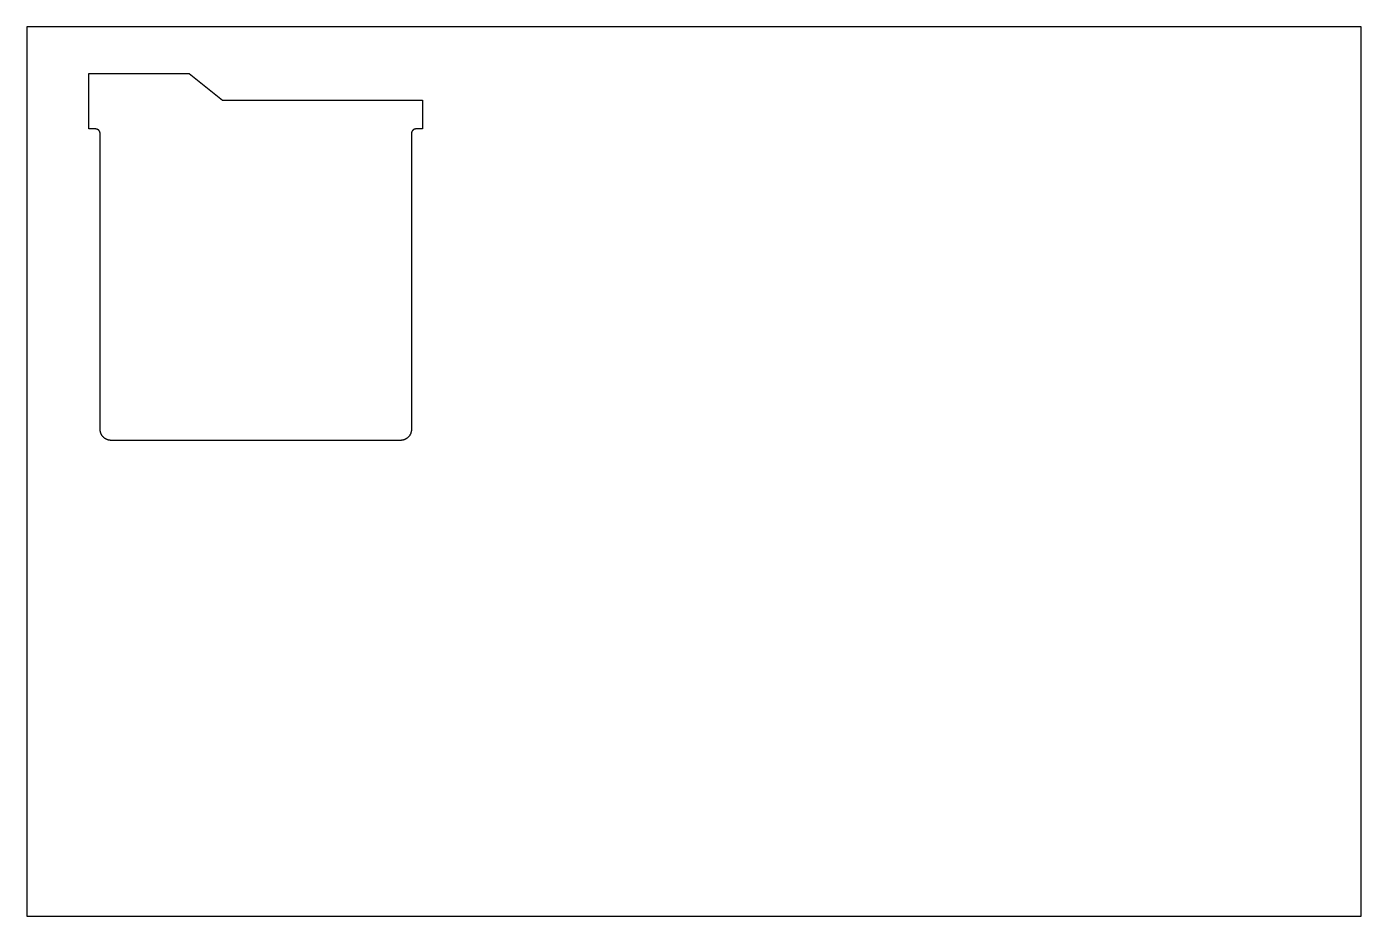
# Model space of a CAD drawing. Extents: x 2824 to 3424, y 1197 to 1597.
import ezdxf

# ---------------------------------------------------------------- set-up
doc = ezdxf.new("R2010")
doc.units = 0
doc.layers.add('2D$FILTROS', color=7, linetype='CONTINUOUS')
doc.layers.add('DEFAULT', color=7, linetype='CONTINUOUS')

msp = doc.modelspace()

# ---------------------------------------------------------------- linework, layer by layer
at = {"layer": '2D$FILTROS'}
msp.add_lwpolyline([(2897, 1576), (2912, 1564), (3002, 1564), (3002, 1551), (2999, 1551), (2998.96, 1551), (2998.91, 1551), (2998.87, 1551), (2998.82, 1550.99), (2998.77, 1550.99), (2998.73, 1550.98), (2998.68, 1550.97), (2998.64, 1550.97), (2998.59, 1550.96), (2998.54, 1550.95), (2998.5, 1550.94), (2998.45, 1550.92), (2998.4, 1550.91), (2998.36, 1550.89), (2998.31, 1550.88), (2998.26, 1550.86), (2998.22, 1550.84), (2998.17, 1550.82), (2998.13, 1550.8), (2998.08, 1550.78), (2998.04, 1550.75), (2997.99, 1550.73), (2997.95, 1550.7), (2997.91, 1550.67), (2997.86, 1550.65), (2997.82, 1550.62), (2997.78, 1550.58), (2997.74, 1550.55), (2997.7, 1550.52), (2997.66, 1550.49), (2997.62, 1550.45), (2997.59, 1550.41), (2997.55, 1550.38), (2997.51, 1550.34), (2997.48, 1550.3), (2997.45, 1550.26), (2997.42, 1550.22), (2997.38, 1550.18), (2997.35, 1550.14), (2997.33, 1550.09), (2997.3, 1550.05), (2997.27, 1550.01), (2997.25, 1549.96), (2997.22, 1549.92), (2997.2, 1549.87), (2997.18, 1549.83), (2997.16, 1549.78), (2997.14, 1549.74), (2997.12, 1549.69), (2997.11, 1549.64), (2997.09, 1549.6), (2997.08, 1549.55), (2997.06, 1549.5), (2997.05, 1549.46), (2997.04, 1549.41), (2997.03, 1549.36), (2997.03, 1549.32), (2997.02, 1549.27), (2997.01, 1549.23), (2997.01, 1549.18), (2997, 1549.13), (2997, 1549.09), (2997, 1549.04), (2997, 1549), (2997, 1416), (2997, 1415.89), (2997, 1415.78), (2996.99, 1415.66), (2996.98, 1415.55), (2996.97, 1415.44), (2996.95, 1415.32), (2996.94, 1415.21), (2996.92, 1415.09), (2996.89, 1414.97), (2996.87, 1414.86), (2996.84, 1414.74), (2996.81, 1414.62), (2996.77, 1414.51), (2996.73, 1414.39), (2996.69, 1414.28), (2996.65, 1414.16), (2996.6, 1414.04), (2996.55, 1413.93), (2996.5, 1413.82), (2996.44, 1413.7), (2996.38, 1413.59), (2996.32, 1413.48), (2996.25, 1413.37), (2996.18, 1413.26), (2996.11, 1413.16), (2996.04, 1413.05), (2995.96, 1412.95), (2995.88, 1412.85), (2995.8, 1412.75), (2995.71, 1412.65), (2995.63, 1412.56), (2995.54, 1412.46), (2995.44, 1412.37), (2995.35, 1412.29), (2995.25, 1412.2), (2995.15, 1412.12), (2995.05, 1412.04), (2994.95, 1411.96), (2994.84, 1411.89), (2994.74, 1411.82), (2994.63, 1411.75), (2994.52, 1411.68), (2994.41, 1411.62), (2994.3, 1411.56), (2994.18, 1411.5), (2994.07, 1411.45), (2993.96, 1411.4), (2993.84, 1411.35), (2993.72, 1411.31), (2993.61, 1411.27), (2993.49, 1411.23), (2993.38, 1411.19), (2993.26, 1411.16), (2993.14, 1411.13), (2993.03, 1411.11), (2992.91, 1411.08), (2992.79, 1411.06), (2992.68, 1411.05), (2992.56, 1411.03), (2992.45, 1411.02), (2992.34, 1411.01), (2992.22, 1411), (2992.11, 1411), (2992, 1411), (2862, 1411), (2861.89, 1411), (2861.78, 1411), (2861.66, 1411.01), (2861.55, 1411.02), (2861.44, 1411.03), (2861.32, 1411.05), (2861.21, 1411.06), (2861.09, 1411.08), (2860.97, 1411.11), (2860.86, 1411.13), (2860.74, 1411.16), (2860.62, 1411.19), (2860.51, 1411.23), (2860.39, 1411.27), (2860.28, 1411.31), (2860.16, 1411.35), (2860.04, 1411.4), (2859.93, 1411.45), (2859.82, 1411.5), (2859.7, 1411.56), (2859.59, 1411.62), (2859.48, 1411.68), (2859.37, 1411.75), (2859.26, 1411.82), (2859.16, 1411.89), (2859.05, 1411.96), (2858.95, 1412.04), (2858.85, 1412.12), (2858.75, 1412.2), (2858.65, 1412.29), (2858.56, 1412.37), (2858.46, 1412.46), (2858.37, 1412.56), (2858.29, 1412.65), (2858.2, 1412.75), (2858.12, 1412.85), (2858.04, 1412.95), (2857.96, 1413.05), (2857.89, 1413.16), (2857.82, 1413.26), (2857.75, 1413.37), (2857.68, 1413.48), (2857.62, 1413.59), (2857.56, 1413.7), (2857.5, 1413.82), (2857.45, 1413.93), (2857.4, 1414.04), (2857.35, 1414.16), (2857.31, 1414.28), (2857.27, 1414.39), (2857.23, 1414.51), (2857.19, 1414.62), (2857.16, 1414.74), (2857.13, 1414.86), (2857.11, 1414.97), (2857.08, 1415.09), (2857.06, 1415.21), (2857.05, 1415.32), (2857.03, 1415.44), (2857.02, 1415.55), (2857.01, 1415.66), (2857, 1415.78), (2857, 1415.89), (2857, 1416), (2857, 1549), (2857, 1549.04), (2857, 1549.09), (2857, 1549.13), (2856.99, 1549.18), (2856.99, 1549.23), (2856.98, 1549.27), (2856.97, 1549.32), (2856.97, 1549.36), (2856.96, 1549.41), (2856.95, 1549.46), (2856.94, 1549.5), (2856.92, 1549.55), (2856.91, 1549.6), (2856.89, 1549.64), (2856.88, 1549.69), (2856.86, 1549.74), (2856.84, 1549.78), (2856.82, 1549.83), (2856.8, 1549.87), (2856.78, 1549.92), (2856.75, 1549.96), (2856.73, 1550.01), (2856.7, 1550.05), (2856.67, 1550.09), (2856.65, 1550.14), (2856.62, 1550.18), (2856.58, 1550.22), (2856.55, 1550.26), (2856.52, 1550.3), (2856.49, 1550.34), (2856.45, 1550.38), (2856.41, 1550.41), (2856.38, 1550.45), (2856.34, 1550.49), (2856.3, 1550.52), (2856.26, 1550.55), (2856.22, 1550.58), (2856.18, 1550.62), (2856.14, 1550.65), (2856.09, 1550.67), (2856.05, 1550.7), (2856.01, 1550.73), (2855.96, 1550.75), (2855.92, 1550.78), (2855.87, 1550.8), (2855.83, 1550.82), (2855.78, 1550.84), (2855.74, 1550.86), (2855.69, 1550.88), (2855.64, 1550.89), (2855.6, 1550.91), (2855.55, 1550.92), (2855.5, 1550.94), (2855.46, 1550.95), (2855.41, 1550.96), (2855.36, 1550.97), (2855.32, 1550.97), (2855.27, 1550.98), (2855.23, 1550.99), (2855.18, 1550.99), (2855.13, 1551), (2855.09, 1551), (2855.04, 1551), (2855, 1551), (2852, 1551), (2852, 1561), (2852, 1576)], close=True, dxfattribs=at)
at = {"layer": 'DEFAULT'}
for p, q in [((3424, 1597), (2824, 1597)), ((2824, 1597), (2824, 1197)), ((3424, 1197), (3424, 1597)), ((2824, 1197), (3424, 1197))]:
    msp.add_line(p, q, dxfattribs=at)

doc.saveas('drawing.dxf')
